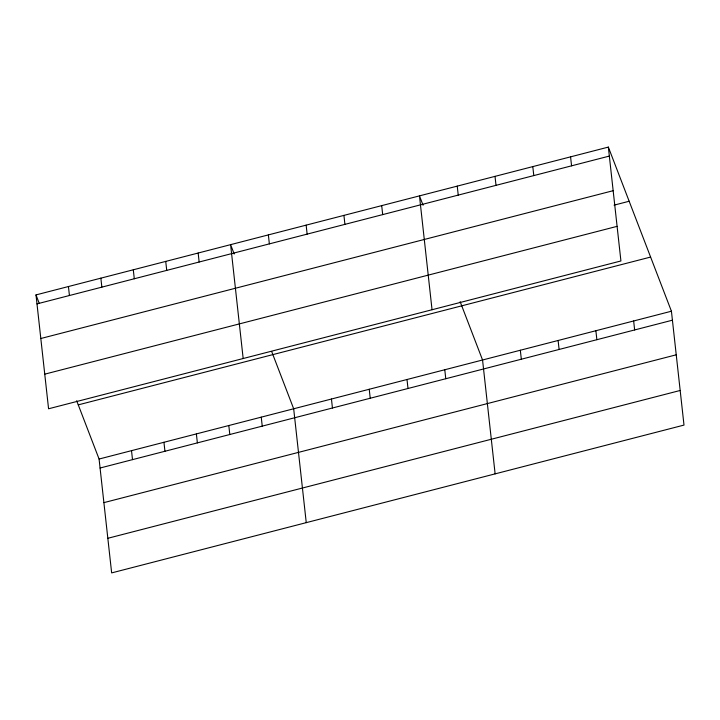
<?xml version="1.0" encoding="UTF-8"?>
<svg xmlns="http://www.w3.org/2000/svg" width="720" height="720" viewBox="0 0 720 720"><rect width="100%" height="100%" fill="white"/><g stroke="black" fill="none" stroke-linecap="round" stroke-linejoin="round"><path stroke-width="1.08" d="M608.346 147.096L620.919 260.964L48.573 408.78L36 294.912L608.346 147.096L671.427 311.22L684 425.088L111.654 572.904L99.081 459.036L76.68 400.743M36.99 303.894L609.336 156.078M40.815 338.508L613.161 190.692M614.052 205.155L629.163 201.249M44.748 374.166L617.094 226.35M78.264 404.874L650.61 257.058M99.081 459.036L671.427 311.22M100.071 468.018L672.417 320.193M103.896 502.632L676.242 354.807M107.829 538.29L680.175 390.474M423.072 205.245L419.472 195.876L432.045 309.744M460.152 301.698L482.553 360L495.126 473.868M234.198 254.025L230.598 244.656L243.171 358.524M271.674 351.513L293.679 408.78L306.252 522.648M36 294.912L39.204 303.246M633.654 320.976L634.644 329.949M595.881 330.732L596.871 339.705M570.573 156.852L571.563 165.834M558.108 340.488L559.098 349.461M532.8 166.608L533.79 175.59M520.326 350.244L521.325 359.217M495.018 176.364L496.017 185.346M457.245 186.12L458.235 195.102M444.78 369.756L445.77 378.729M407.007 379.512L407.997 388.494M381.699 205.632L382.689 214.614M369.234 389.268L370.224 398.25M343.926 215.388L344.916 224.37M331.452 399.024L332.442 408.006M306.144 225.144L307.143 234.126M268.371 234.9L269.361 243.882M261.243 417.15L262.242 426.132M228.816 425.529L229.806 434.511M198.162 253.026L199.152 262.008M196.38 433.908L197.37 442.89M165.735 261.405L166.725 270.387M163.944 442.287L164.943 451.26M133.299 269.784L134.289 278.766M131.517 450.657L132.507 459.639M100.863 278.163L101.853 287.145M68.436 286.533L69.426 295.515"/></g></svg>
